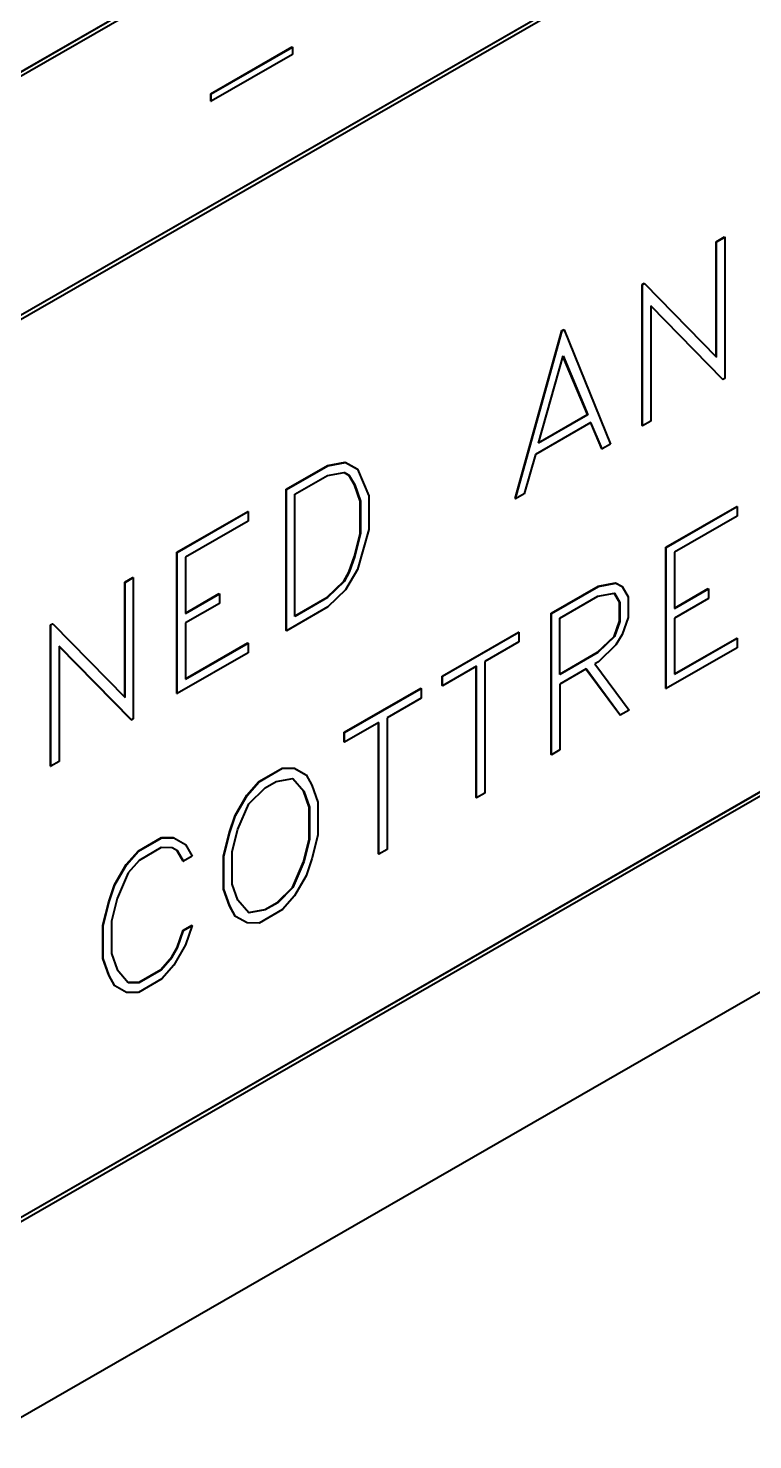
# Model space of a CAD drawing. Header units: millimetres. Extents: x 0 to 5887, y 0 to 4158.
# Drawn here: x 5443.18 to 5450.71, y 3188.07 to 3202.75 of the extents above; entities that cross this region are included whole.
import ezdxf

# ---------------------------------------------------------------- set-up
doc = ezdxf.new("R2010")
doc.units = ezdxf.units.MM
doc.header["$LTSCALE"] = 7
doc.layers.add('가시적인 것(ISO)', color=3, linetype='Continuous', lineweight=40)

msp = doc.modelspace()

# ---------------------------------------------------------------- linework, layer by layer
at = {"layer": '가시적인 것(ISO)'}
for p, q in [((5437.2771, 3198.9416), (5461.2426, 3212.7424)), ((5461.2461, 3212.7404), (5437.2806, 3198.9395)), ((5437.316, 3198.919), (5461.2108, 3212.6791)), ((5437.316, 3196.435), (5461.2072, 3210.193)), ((5461.2108, 3210.191), (5437.316, 3196.4309)), ((5437.2806, 3196.3696), (5461.2461, 3210.1705)), ((5445.0804, 3202.0688), (5445.926, 3202.5557)), ((5445.084, 3202.0667), (5445.9296, 3202.5537)), ((5445.926, 3202.5557), (5445.9296, 3202.5537)), ((5445.9296, 3202.5537), (5445.9296, 3202.4764)), ((5445.9296, 3202.4764), (5445.084, 3201.9895)), ((5445.0804, 3202.0688), (5445.084, 3202.0667)), ((5445.0804, 3201.9915), (5445.0804, 3202.0688)), ((5445.0804, 3201.9915), (5445.084, 3201.9895)), ((5445.084, 3201.9895), (5445.084, 3202.0667)), ((5411.9049, 3172.4187), (5461.9495, 3201.2374)), ((5461.953, 3201.2354), (5411.9058, 3172.4151)), ((5411.878, 3172.3583), (5461.9808, 3201.2105)), ((5465.1621, 3201.0027), (5408.5936, 3168.4271)), ((5450.3335, 3200.5296), (5450.4197, 3200.5792)), ((5450.3335, 3200.5296), (5450.337, 3200.5275)), ((5450.3335, 3199.3331), (5450.3335, 3200.5296)), ((5450.337, 3200.5275), (5450.4232, 3200.5772)), ((5450.337, 3199.3295), (5450.337, 3200.5275)), ((5450.4197, 3200.5792), (5450.4232, 3200.5772)), ((5450.4232, 3200.5772), (5450.4232, 3199.1087)), ((5449.5631, 3200.0859), (5449.5832, 3200.0975)), ((5449.5631, 3200.0859), (5449.5666, 3200.0839)), ((5449.5631, 3198.6174), (5449.5631, 3200.0859)), ((5449.5666, 3200.0839), (5449.5867, 3200.0955)), ((5449.5666, 3198.6154), (5449.5666, 3200.0839)), ((5449.5832, 3200.0975), (5449.5867, 3200.0955)), ((5449.5867, 3200.0955), (5450.337, 3199.3295)), ((5449.6529, 3199.8631), (5449.6529, 3198.6651)), ((5450.4032, 3199.0971), (5449.6529, 3199.8631)), ((5450.3996, 3199.0991), (5449.6529, 3199.8615)), ((5448.7301, 3199.6063), (5448.7479, 3199.6165)), ((5448.7479, 3199.6165), (5448.7514, 3199.6144)), ((5448.2445, 3197.8581), (5448.7301, 3199.6063)), ((5448.2481, 3197.8561), (5448.7337, 3199.6042)), ((5448.7301, 3199.6063), (5448.7337, 3199.6042)), ((5448.7337, 3199.6042), (5448.7514, 3199.6144)), ((5448.7514, 3199.6144), (5449.2358, 3198.4249)), ((5448.4855, 3198.4341), (5448.7419, 3199.344)), ((5448.9948, 3198.7314), (5448.7409, 3199.3401)), ((5448.7419, 3199.344), (5448.9983, 3198.7294)), ((5450.3996, 3199.0991), (5450.4032, 3199.0971)), ((5450.4232, 3199.1087), (5450.4032, 3199.0971)), ((5449.0314, 3198.6487), (5448.4536, 3198.316)), ((5448.9983, 3198.7294), (5448.4855, 3198.4341)), ((5448.4869, 3198.4389), (5448.9948, 3198.7314)), ((5448.9948, 3198.7314), (5448.9983, 3198.7294)), ((5449.1448, 3198.3766), (5449.0293, 3198.6475)), ((5449.1484, 3198.3745), (5449.0314, 3198.6487)), ((5449.5631, 3198.6174), (5449.5666, 3198.6154)), ((5449.6529, 3198.6651), (5449.5666, 3198.6154)), ((5448.4536, 3198.316), (5448.3367, 3197.9071)), ((5449.1448, 3198.3766), (5449.1484, 3198.3745)), ((5449.2358, 3198.4249), (5449.1484, 3198.3745)), ((5445.8626, 3197.9549), (5446.2927, 3198.2026)), ((5445.8661, 3197.9529), (5446.2962, 3198.2006)), ((5446.2927, 3198.2026), (5446.4758, 3198.237)), ((5446.2927, 3198.2026), (5446.2962, 3198.2006)), ((5446.2962, 3198.2006), (5446.4793, 3198.235)), ((5446.4758, 3198.237), (5446.5999, 3198.1664)), ((5446.4758, 3198.237), (5446.4793, 3198.235)), ((5446.4793, 3198.235), (5446.6034, 3198.1644)), ((5446.5999, 3198.1664), (5446.6034, 3198.1644)), ((5446.6034, 3198.1644), (5446.7227, 3197.8861)), ((5445.9524, 3197.9029), (5446.2926, 3198.0988)), ((5446.2926, 3198.0988), (5446.4651, 3198.1312)), ((5446.516, 3198.1003), (5446.465, 3198.1312)), ((5446.4651, 3198.1312), (5446.5195, 3198.0983)), ((5446.575, 3198.0019), (5446.516, 3198.1003)), ((5446.516, 3198.1003), (5446.5195, 3198.0983)), ((5446.5195, 3198.0983), (5446.5786, 3197.9998)), ((5446.6329, 3197.833), (5446.575, 3198.0019)), ((5446.575, 3198.0019), (5446.5786, 3197.9998)), ((5445.8626, 3197.9549), (5445.8661, 3197.9529)), ((5445.8626, 3196.4864), (5445.8626, 3197.9549)), ((5445.8661, 3196.4844), (5445.8661, 3197.9529)), ((5445.9524, 3196.6338), (5445.9524, 3197.9029)), ((5446.5786, 3197.9998), (5446.6365, 3197.831)), ((5446.7227, 3197.8861), (5446.7227, 3197.5378)), ((5448.2445, 3197.8581), (5448.2481, 3197.8561)), ((5448.3367, 3197.9071), (5448.2481, 3197.8561)), ((5444.7271, 3197.3011), (5445.4644, 3197.7257)), ((5444.7307, 3197.2991), (5445.4679, 3197.7236)), ((5445.4644, 3197.7257), (5445.4679, 3197.7236)), ((5445.4679, 3197.7236), (5445.4679, 3197.6239)), ((5446.6329, 3197.4956), (5446.6329, 3197.833)), ((5446.6329, 3197.833), (5446.6365, 3197.831)), ((5446.6365, 3197.831), (5446.6365, 3197.4936)), ((5449.8101, 3197.3524), (5450.5473, 3197.777)), ((5449.8136, 3197.3504), (5450.5509, 3197.775)), ((5450.5473, 3197.777), (5450.5509, 3197.775)), ((5450.5509, 3197.775), (5450.5509, 3197.6752)), ((5445.4679, 3197.6239), (5444.8169, 3197.249)), ((5450.5509, 3197.6752), (5449.8998, 3197.3003)), ((5446.575, 3197.2601), (5446.6329, 3197.4956)), ((5446.6365, 3197.4936), (5446.5786, 3197.258)), ((5446.7227, 3197.5378), (5446.6034, 3197.1221)), ((5446.6329, 3197.4956), (5446.6365, 3197.4936)), ((5444.7271, 3197.3011), (5444.7307, 3197.2991)), ((5444.7271, 3195.8326), (5444.7271, 3197.3011)), ((5444.7307, 3195.8305), (5444.7307, 3197.2991)), ((5449.8101, 3197.3524), (5449.8136, 3197.3504)), ((5449.8101, 3195.8839), (5449.8101, 3197.3524)), ((5449.8136, 3195.8819), (5449.8136, 3197.3504)), ((5449.8998, 3197.3003), (5449.8998, 3196.7157)), ((5444.8169, 3197.249), (5444.8169, 3196.6643)), ((5446.6034, 3197.1221), (5446.4793, 3196.9086)), ((5446.516, 3197.0936), (5446.575, 3197.2601)), ((5446.5786, 3197.258), (5446.5195, 3197.0915)), ((5446.575, 3197.2601), (5446.5786, 3197.258)), ((5444.1848, 3196.9888), (5444.2711, 3197.0385)), ((5444.1848, 3196.9888), (5444.1884, 3196.9868)), ((5444.1848, 3195.7923), (5444.1848, 3196.9888)), ((5444.1884, 3196.9868), (5444.2746, 3197.0364)), ((5444.1884, 3195.7887), (5444.1884, 3196.9868)), ((5444.2711, 3197.0385), (5444.2746, 3197.0364)), ((5444.2746, 3197.0364), (5444.2746, 3195.5679)), ((5446.2891, 3196.8318), (5446.4616, 3196.9981)), ((5446.4651, 3196.996), (5446.2926, 3196.8297)), ((5446.4616, 3196.9981), (5446.516, 3197.0936)), ((5446.4616, 3196.9981), (5446.4651, 3196.996)), ((5446.5195, 3197.0915), (5446.4651, 3196.996)), ((5446.516, 3197.0936), (5446.5195, 3197.0915)), ((5449.1059, 3196.9469), (5449.2878, 3196.9807)), ((5449.1094, 3196.9449), (5449.2914, 3196.9786)), ((5449.2878, 3196.9807), (5449.3528, 3196.947)), ((5449.2878, 3196.9807), (5449.2914, 3196.9786)), ((5449.2914, 3196.9786), (5449.3563, 3196.945)), ((5444.8169, 3196.6684), (5445.1679, 3196.8705)), ((5444.8169, 3196.6643), (5445.1714, 3196.8684)), ((5445.1679, 3196.8705), (5445.1714, 3196.8684)), ((5445.1714, 3196.8684), (5445.1714, 3196.7687)), ((5445.9524, 3196.6379), (5446.2891, 3196.8318)), ((5446.2926, 3196.8297), (5445.9524, 3196.6338)), ((5446.2891, 3196.8318), (5446.2926, 3196.8297)), ((5446.4793, 3196.9086), (5446.2962, 3196.7321)), ((5448.6167, 3196.6652), (5449.1059, 3196.9469)), ((5448.6203, 3196.6632), (5449.1094, 3196.9449)), ((5448.7065, 3196.6131), (5449.1047, 3196.8424)), ((5449.1047, 3196.8424), (5449.2748, 3196.8735)), ((5449.1059, 3196.9469), (5449.1094, 3196.9449)), ((5449.3268, 3196.7804), (5449.2727, 3196.8731)), ((5449.2748, 3196.8735), (5449.3304, 3196.7784)), ((5449.3528, 3196.947), (5449.3563, 3196.945)), ((5449.3563, 3196.945), (5449.4166, 3196.8363)), ((5449.4166, 3196.8363), (5449.4166, 3196.6232)), ((5449.8998, 3196.7197), (5450.2508, 3196.9218)), ((5449.8998, 3196.7157), (5450.2543, 3196.9198)), ((5450.2508, 3196.9218), (5450.2543, 3196.9198)), ((5450.2543, 3196.9198), (5450.2543, 3196.8201)), ((5445.1714, 3196.7687), (5444.8169, 3196.5646)), ((5446.2962, 3196.7321), (5445.8661, 3196.4844)), ((5449.3268, 3196.5837), (5449.3268, 3196.7804)), ((5449.3268, 3196.7804), (5449.3304, 3196.7784)), ((5449.3304, 3196.7784), (5449.3304, 3196.5817)), ((5450.2543, 3196.8201), (5449.8998, 3196.6159)), ((5443.4145, 3196.5452), (5443.4346, 3196.5567)), ((5443.4145, 3196.5452), (5443.418, 3196.5431)), ((5443.4145, 3195.0767), (5443.4145, 3196.5452)), ((5443.418, 3196.5431), (5443.4381, 3196.5547)), ((5443.418, 3195.0746), (5443.418, 3196.5431)), ((5443.4346, 3196.5567), (5443.4381, 3196.5547)), ((5443.4381, 3196.5547), (5444.1884, 3195.7887)), ((5444.8169, 3196.5646), (5444.8169, 3195.9799)), ((5448.6167, 3196.6652), (5448.6203, 3196.6632)), ((5448.6167, 3195.1967), (5448.6167, 3196.6652)), ((5448.6203, 3195.1947), (5448.6203, 3196.6632)), ((5448.7065, 3196.0285), (5448.7065, 3196.6131)), ((5449.2713, 3196.4247), (5449.3268, 3196.5837)), ((5449.3304, 3196.5817), (5449.2748, 3196.4227)), ((5449.3268, 3196.5837), (5449.3304, 3196.5817)), ((5449.4166, 3196.6232), (5449.3563, 3196.445)), ((5449.8998, 3196.6159), (5449.8998, 3196.0313)), ((5445.8626, 3196.4864), (5445.8661, 3196.4844)), ((5447.4836, 3196.0127), (5448.2788, 3196.4706)), ((5447.4872, 3196.0107), (5448.2823, 3196.4686)), ((5448.2788, 3196.4706), (5448.2823, 3196.4686)), ((5448.2823, 3196.4686), (5448.2823, 3196.3689)), ((5449.1011, 3196.2598), (5449.2713, 3196.4247)), ((5449.2748, 3196.4227), (5449.1047, 3196.2578)), ((5449.2713, 3196.4247), (5449.2748, 3196.4227)), ((5449.3563, 3196.445), (5449.2914, 3196.3366)), ((5449.8998, 3196.0353), (5450.5473, 3196.4082)), ((5449.8998, 3196.0313), (5450.5509, 3196.4062)), ((5450.5473, 3196.4082), (5450.5509, 3196.4062)), ((5450.5509, 3196.4062), (5450.5509, 3196.3064)), ((5443.5043, 3196.3223), (5443.5043, 3195.1243)), ((5444.2545, 3195.5563), (5443.5043, 3196.3223)), ((5444.251, 3195.5584), (5443.5043, 3196.3208)), ((5445.4679, 3196.2551), (5444.7307, 3195.8305)), ((5444.8169, 3195.984), (5445.4644, 3196.3569)), ((5444.8169, 3195.9799), (5445.4679, 3196.3548)), ((5445.4644, 3196.3569), (5445.4679, 3196.3548)), ((5445.4679, 3196.3548), (5445.4679, 3196.2551)), ((5448.2823, 3196.3689), (5447.9279, 3196.1648)), ((5448.7065, 3196.0325), (5449.1011, 3196.2598)), ((5449.1047, 3196.2578), (5448.7065, 3196.0285)), ((5449.1011, 3196.2598), (5449.1047, 3196.2578)), ((5449.2914, 3196.3366), (5449.1094, 3196.1608)), ((5450.5509, 3196.3064), (5449.8136, 3195.8819)), ((5447.8416, 3196.1151), (5447.4872, 3195.911)), ((5447.8381, 3194.7483), (5447.8381, 3196.1131)), ((5447.8416, 3194.7463), (5447.8416, 3196.1151)), ((5447.9279, 3196.1648), (5447.9279, 3194.796)), ((5449.1094, 3196.1608), (5449.0728, 3196.1397)), ((5449.0728, 3196.1397), (5449.4272, 3195.6594)), ((5447.4836, 3196.0127), (5447.4872, 3196.0107)), ((5447.4836, 3195.913), (5447.4836, 3196.0127)), ((5447.4872, 3195.911), (5447.4872, 3196.0107)), ((5448.9806, 3196.0866), (5448.7065, 3195.9287)), ((5449.3327, 3195.609), (5448.9792, 3196.0858)), ((5449.3363, 3195.607), (5448.9806, 3196.0866)), ((5444.7271, 3195.8326), (5444.7307, 3195.8305)), ((5446.4675, 3195.4276), (5447.2627, 3195.8855)), ((5446.4711, 3195.4256), (5447.2662, 3195.8835)), ((5447.2627, 3195.8855), (5447.2662, 3195.8835)), ((5447.2662, 3195.8835), (5447.2662, 3195.7837)), ((5447.4836, 3195.913), (5447.4872, 3195.911)), ((5448.7065, 3195.9287), (5448.7065, 3195.2444)), ((5449.8101, 3195.8839), (5449.8136, 3195.8819)), ((5447.2662, 3195.7837), (5446.9118, 3195.5796)), ((5449.4272, 3195.6594), (5449.3363, 3195.607)), ((5444.251, 3195.5584), (5444.2545, 3195.5563)), ((5444.2746, 3195.5679), (5444.2545, 3195.5563)), ((5446.8255, 3195.53), (5446.4711, 3195.3258)), ((5446.822, 3194.1632), (5446.822, 3195.5279)), ((5446.8255, 3194.1612), (5446.8255, 3195.53)), ((5446.9118, 3195.5796), (5446.9118, 3194.2108)), ((5449.3327, 3195.609), (5449.3363, 3195.607)), ((5446.4675, 3195.4276), (5446.4711, 3195.4256)), ((5446.4675, 3195.3279), (5446.4675, 3195.4276)), ((5446.4711, 3195.3258), (5446.4711, 3195.4256)), ((5446.4675, 3195.3279), (5446.4711, 3195.3258)), ((5448.7065, 3195.2444), (5448.6203, 3195.1947)), ((5443.4145, 3195.0767), (5443.418, 3195.0746)), ((5443.5043, 3195.1243), (5443.418, 3195.0746)), ((5448.6167, 3195.1967), (5448.6203, 3195.1947)), ((5445.5779, 3194.9153), (5445.8212, 3195.0554)), ((5445.5814, 3194.9132), (5445.8248, 3195.0534)), ((5445.761, 3194.9169), (5445.9323, 3194.9486)), ((5445.8212, 3195.0554), (5445.9453, 3195.0558)), ((5445.8212, 3195.0554), (5445.8248, 3195.0534)), ((5445.8248, 3195.0534), (5445.9488, 3195.0538)), ((5446.0446, 3194.8179), (5445.9308, 3194.9484)), ((5445.9323, 3194.9486), (5446.0481, 3194.8159)), ((5445.9453, 3195.0558), (5446.067, 3194.9866)), ((5445.9453, 3195.0558), (5445.9488, 3195.0538)), ((5445.9488, 3195.0538), (5446.0705, 3194.9845)), ((5446.067, 3194.9866), (5446.0705, 3194.9845)), ((5446.0705, 3194.9845), (5446.1296, 3194.8765)), ((5445.3321, 3194.5634), (5445.455, 3194.7735)), ((5445.3356, 3194.5613), (5445.4585, 3194.7714)), ((5445.455, 3194.7735), (5445.5779, 3194.9153)), ((5445.455, 3194.7735), (5445.4585, 3194.7714)), ((5445.4585, 3194.7714), (5445.5814, 3194.9132)), ((5445.4751, 3194.6853), (5445.6464, 3194.8509)), ((5445.5779, 3194.9153), (5445.5814, 3194.9132)), ((5445.6464, 3194.8509), (5445.761, 3194.9169)), ((5446.1013, 3194.6511), (5446.0446, 3194.8179)), ((5446.0446, 3194.8179), (5446.0481, 3194.8159)), ((5446.0481, 3194.8159), (5446.1048, 3194.6491)), ((5446.1296, 3194.8765), (5446.1911, 3194.7029)), ((5447.9279, 3194.796), (5447.8416, 3194.7463)), ((5445.3604, 3194.4199), (5445.4751, 3194.6853)), ((5446.1013, 3194.3137), (5446.1013, 3194.6511)), ((5446.1013, 3194.6511), (5446.1048, 3194.6491)), ((5446.1048, 3194.6491), (5446.1048, 3194.3117)), ((5446.1911, 3194.7029), (5446.1911, 3194.3572)), ((5447.8381, 3194.7483), (5447.8416, 3194.7463)), ((5445.2742, 3194.388), (5445.3321, 3194.5634)), ((5445.2777, 3194.3859), (5445.3356, 3194.5613)), ((5445.3321, 3194.5634), (5445.3356, 3194.5613)), ((5444.3243, 3194.1934), (5444.5677, 3194.3335)), ((5444.3278, 3194.1913), (5444.5712, 3194.3315)), ((5444.5677, 3194.3335), (5444.6917, 3194.3339)), ((5444.5677, 3194.3335), (5444.5712, 3194.3315)), ((5444.5712, 3194.3315), (5444.6953, 3194.3319)), ((5444.6917, 3194.3339), (5444.6953, 3194.3319)), ((5444.6953, 3194.3319), (5444.8169, 3194.2613)), ((5445.2128, 3194.1436), (5445.2742, 3194.388)), ((5445.2163, 3194.1415), (5445.2777, 3194.3859)), ((5445.2742, 3194.388), (5445.2777, 3194.3859)), ((5445.3026, 3194.1871), (5445.3604, 3194.4199)), ((5446.1911, 3194.3572), (5446.1296, 3194.1129)), ((5444.2014, 3194.0516), (5444.3243, 3194.1934)), ((5444.2049, 3194.0495), (5444.3278, 3194.1913)), ((5444.3243, 3194.1934), (5444.3278, 3194.1913)), ((5444.5653, 3194.2284), (5444.3349, 3194.0957)), ((5444.6775, 3194.2261), (5444.5653, 3194.2284)), ((5444.7342, 3194.1945), (5444.6775, 3194.2261)), ((5444.7933, 3194.0892), (5444.7308, 3194.1965)), ((5444.7969, 3194.0871), (5444.7342, 3194.1945)), ((5444.8169, 3194.2613), (5444.8867, 3194.1389)), ((5445.3026, 3193.8497), (5445.3026, 3194.1871)), ((5446.0446, 3194.0816), (5446.1013, 3194.3137)), ((5446.1048, 3194.3117), (5446.0481, 3194.0796)), ((5446.1013, 3194.3137), (5446.1048, 3194.3117)), ((5446.9118, 3194.2108), (5446.8255, 3194.1612)), ((5444.0797, 3193.8422), (5444.2014, 3194.0516)), ((5444.0832, 3193.8401), (5444.2049, 3194.0495)), ((5444.2014, 3194.0516), (5444.2049, 3194.0495)), ((5444.3349, 3194.0957), (5444.2215, 3193.9662)), ((5444.7933, 3194.0892), (5444.7969, 3194.0871)), ((5444.8867, 3194.1389), (5444.7969, 3194.0871)), ((5445.2128, 3194.1436), (5445.2163, 3194.1415)), ((5445.2128, 3193.798), (5445.2128, 3194.1436)), ((5445.2163, 3193.7959), (5445.2163, 3194.1415)), ((5445.9288, 3193.8155), (5446.0446, 3194.0816)), ((5446.0481, 3194.0796), (5445.9323, 3193.8135)), ((5446.0446, 3194.0816), (5446.0481, 3194.0796)), ((5446.1296, 3194.1129), (5446.0705, 3193.9368)), ((5446.822, 3194.1632), (5446.8255, 3194.1612)), ((5444.2215, 3193.9662), (5444.1069, 3193.698)), ((5446.0705, 3193.9368), (5445.9488, 3193.7274)), ((5444.0206, 3193.6661), (5444.0797, 3193.8422)), ((5444.0241, 3193.664), (5444.0832, 3193.8401)), ((5444.0797, 3193.8422), (5444.0832, 3193.8401)), ((5445.2128, 3193.798), (5445.2163, 3193.7959)), ((5445.2742, 3193.6243), (5445.2128, 3193.798)), ((5445.2777, 3193.6223), (5445.2163, 3193.7959)), ((5445.3604, 3193.6836), (5445.3026, 3193.8497)), ((5445.7716, 3193.6581), (5445.9288, 3193.8155)), ((5445.9323, 3193.8135), (5445.7752, 3193.656)), ((5445.9288, 3193.8155), (5445.9323, 3193.8135)), ((5443.9592, 3193.4217), (5444.0206, 3193.6661)), ((5443.9627, 3193.4196), (5444.0241, 3193.664)), ((5444.0206, 3193.6661), (5444.0241, 3193.664)), ((5444.1069, 3193.698), (5444.049, 3193.4652)), ((5445.2742, 3193.6243), (5445.2777, 3193.6223)), ((5445.3321, 3193.5156), (5445.2742, 3193.6243)), ((5445.3356, 3193.5136), (5445.2777, 3193.6223)), ((5445.4751, 3193.5501), (5445.3604, 3193.6836)), ((5445.6428, 3193.5839), (5445.7716, 3193.6581)), ((5445.7752, 3193.656), (5445.6464, 3193.5819)), ((5445.7716, 3193.6581), (5445.7752, 3193.656)), ((5445.9488, 3193.7274), (5445.8248, 3193.5849)), ((5444.049, 3193.4652), (5444.049, 3193.1278)), ((5445.3321, 3193.5156), (5445.3356, 3193.5136)), ((5445.4585, 3193.445), (5445.3356, 3193.5136)), ((5445.4731, 3193.5525), (5445.6428, 3193.5839)), ((5445.6464, 3193.5819), (5445.4751, 3193.5501)), ((5445.8248, 3193.5849), (5445.5814, 3193.4447)), ((5445.6428, 3193.5839), (5445.6464, 3193.5819)), ((5443.9592, 3193.4217), (5443.9627, 3193.4196)), ((5443.9592, 3193.0761), (5443.9592, 3193.4217)), ((5443.9627, 3193.074), (5443.9627, 3193.4196)), ((5444.7307, 3193.1898), (5444.7933, 3193.3693)), ((5444.7342, 3193.1877), (5444.7969, 3193.3672)), ((5444.7933, 3193.3693), (5444.8831, 3193.421)), ((5444.7933, 3193.3693), (5444.7969, 3193.3672)), ((5444.7969, 3193.3672), (5444.8867, 3193.4189)), ((5444.8867, 3193.4189), (5444.8169, 3193.2162)), ((5444.8831, 3193.421), (5444.8867, 3193.4189)), ((5445.5814, 3193.4447), (5445.4585, 3193.445)), ((5444.674, 3193.0929), (5444.7307, 3193.1898)), ((5444.6775, 3193.0909), (5444.7342, 3193.1877)), ((5444.8169, 3193.2162), (5444.6953, 3193.0055)), ((5444.7307, 3193.1898), (5444.7342, 3193.1877)), ((5443.9592, 3193.0761), (5443.9627, 3193.074)), ((5444.0206, 3192.9024), (5443.9592, 3193.0761)), ((5444.0241, 3192.9004), (5443.9627, 3193.074)), ((5444.049, 3193.1278), (5444.1069, 3192.9617)), ((5444.5617, 3192.9613), (5444.674, 3193.0929)), ((5444.5653, 3192.9593), (5444.6775, 3193.0909)), ((5444.674, 3193.0929), (5444.6775, 3193.0909)), ((5444.0206, 3192.9024), (5444.0241, 3192.9004)), ((5444.0797, 3192.7944), (5444.0206, 3192.9024)), ((5444.0832, 3192.7924), (5444.0241, 3192.9004)), ((5444.1069, 3192.9617), (5444.2215, 3192.8269)), ((5444.5712, 3192.863), (5444.3278, 3192.7228)), ((5444.3314, 3192.8287), (5444.5617, 3192.9613)), ((5444.3349, 3192.8266), (5444.5653, 3192.9593)), ((5444.5617, 3192.9613), (5444.5653, 3192.9593)), ((5444.6953, 3193.0055), (5444.5712, 3192.863)), ((5444.0797, 3192.7944), (5444.0832, 3192.7924)), ((5444.2049, 3192.7231), (5444.0832, 3192.7924)), ((5444.3278, 3192.7228), (5444.2049, 3192.7231)), ((5444.2197, 3192.8289), (5444.3314, 3192.8287)), ((5444.2215, 3192.8269), (5444.3349, 3192.8266)), ((5444.3314, 3192.8287), (5444.3349, 3192.8266))]:
    msp.add_line(p, q, dxfattribs=at)

doc.saveas('drawing.dxf')
